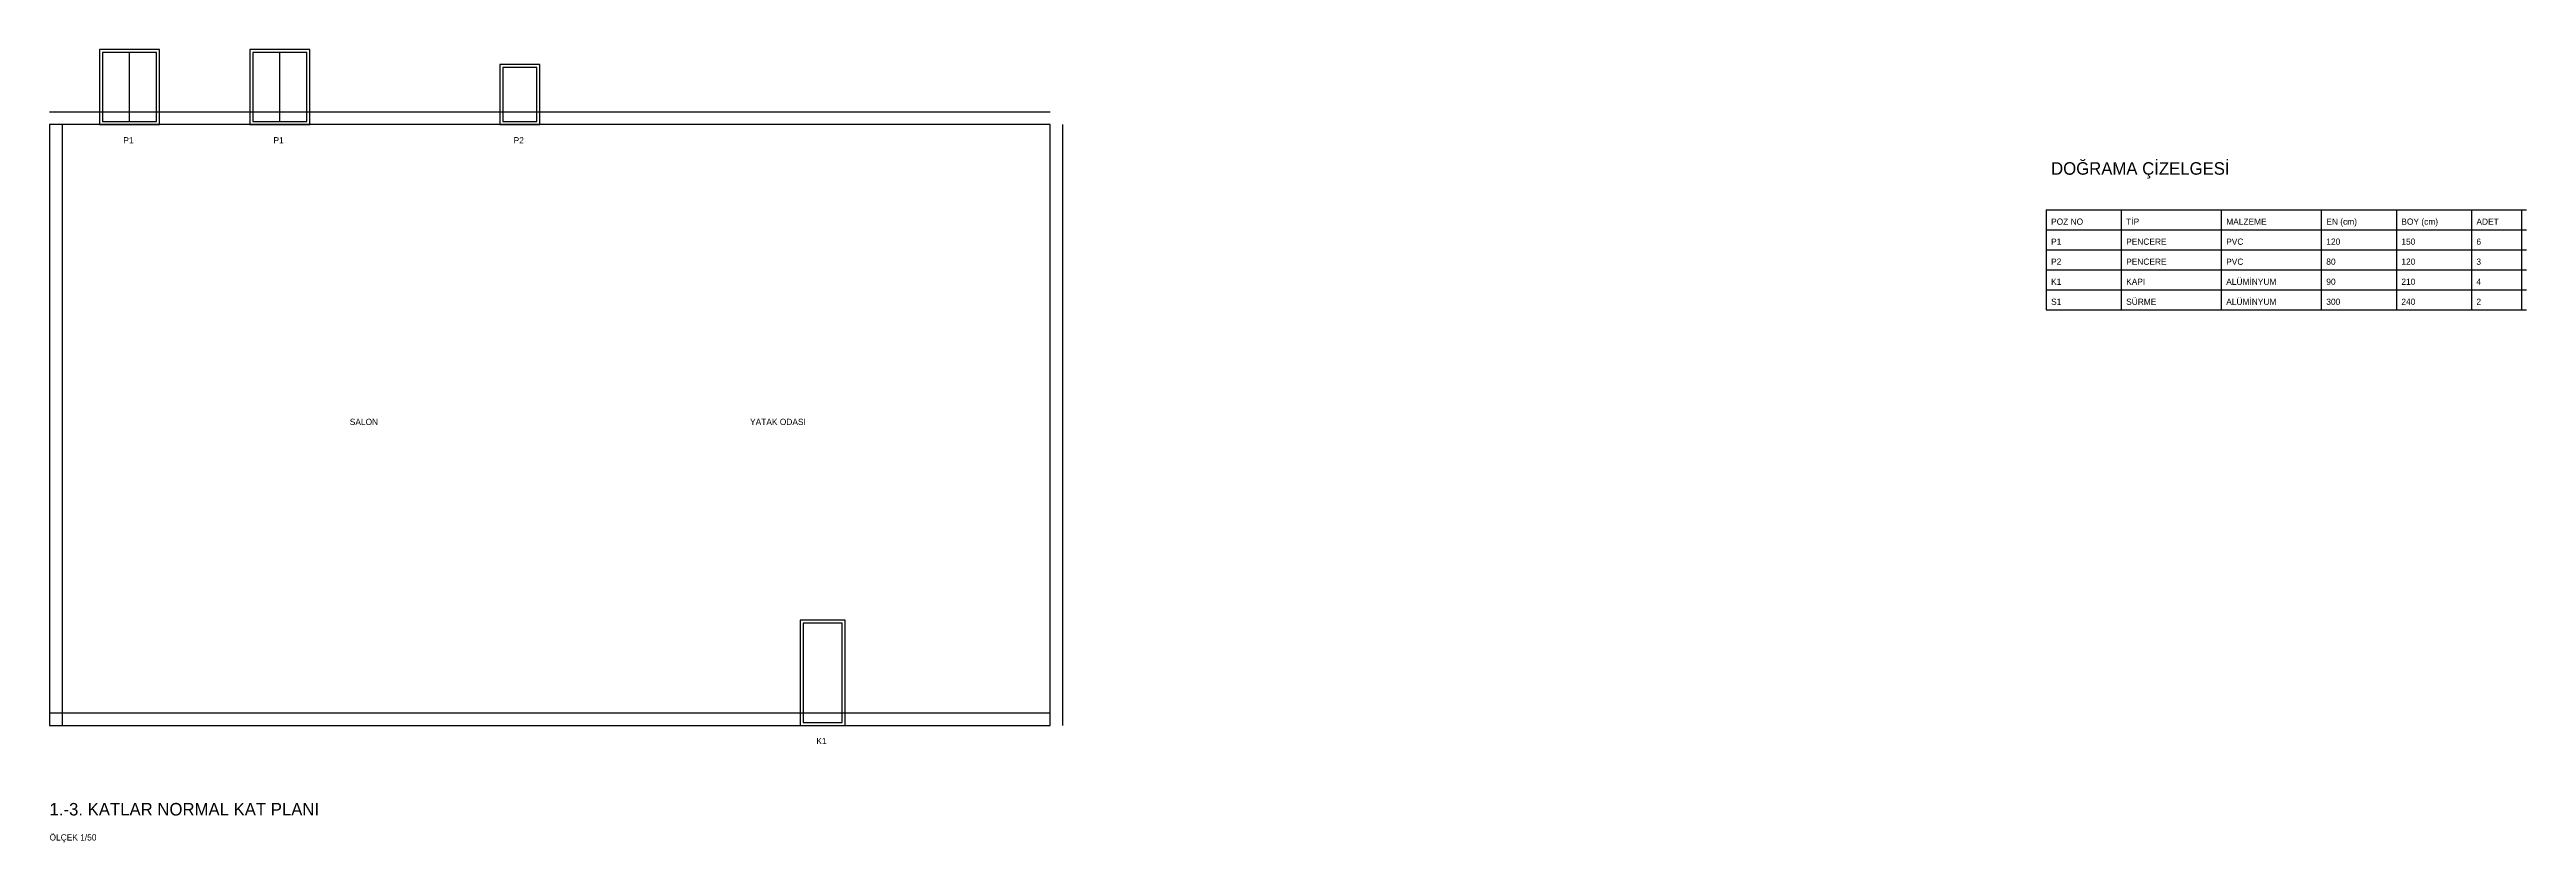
# Model space of a CAD drawing. Header units: millimetres. Extents: x 0 to 49500, y -2339 to 13500.
import ezdxf

# ---------------------------------------------------------------- set-up
doc = ezdxf.new("R2010")
doc.units = ezdxf.units.MM

# ---------------------------------------------------------------- blocks, each defined once
blk = doc.blocks.new('PVC_P1_1200x1500')
blk.add_line((600, 60), (600, 1440))
for points in [[(0, 0), (1200, 0), (1200, 1500), (0, 1500)], [(60, 60), (1140, 60), (1140, 1440), (60, 1440)]]:
    blk.add_lwpolyline(points, close=True)
blk = doc.blocks.new('PVC_P2_800x1200')
for points in [[(0, 0), (800, 0), (800, 1200), (0, 1200)], [(60, 60), (740, 60), (740, 1140), (60, 1140)]]:
    blk.add_lwpolyline(points, close=True)
blk = doc.blocks.new('ALU_K1_900x2100')
for points in [[(0, 0), (900, 0), (900, 2100), (0, 2100)], [(60, 60), (840, 60), (840, 2040), (60, 2040)]]:
    blk.add_lwpolyline(points, close=True)

msp = doc.modelspace()

# ---------------------------------------------------------------- linework, layer by layer
at = {"layer": 'DUVAR'}
for p, q in [((20000, 12250), (0, 12250)), ((20000, 12000), (0, 12000)), ((0, 12000), (0, 0)), ((250, 12000), (250, 0)), ((20000, 0), (20000, 12000)), ((20250, 0), (20250, 12000)), ((0, 250), (20000, 250)), ((0, 0), (20000, 0))]:
    msp.add_line(p, q, dxfattribs=at)
at = {"layer": 'TABLO'}
for p, q in [((39900, 10300), (49500, 10300)), ((39900, 10300), (39900, 8300)), ((39900, 9900), (49500, 9900)), ((41400, 10300), (41400, 8300)), ((43400, 10300), (43400, 8300)), ((45400, 10300), (45400, 8300)), ((46900, 10300), (46900, 8300)), ((48400, 10300), (48400, 8300)), ((49400, 10300), (49400, 8300)), ((39900, 9500), (49500, 9500)), ((39900, 9100), (49500, 9100)), ((39900, 8700), (49500, 8700)), ((39900, 8300), (49500, 8300))]:
    msp.add_line(p, q, dxfattribs=at)

# ---------------------------------------------------------------- block references
at = {"layer": 'DOGRAMA'}
for name, p in [('PVC_P1_1200x1500', (1000, 12000)), ('PVC_P1_1200x1500', (4000, 12000)), ('PVC_P2_800x1200', (9000, 12000)), ('ALU_K1_900x2100', (15000, 0))]:
    msp.add_blockref(name, p, dxfattribs=at)

# ---------------------------------------------------------------- texts
at = {"layer": 'PAFTA'}
for s, height, p in [('DOĞRAMA ÇİZELGESİ', 250, (40000, 11000)), ('1.-3. KATLAR NORMAL KAT PLANI', 250, (0, -1800)), ('ÖLÇEK 1/50', 125, (0, -2300))]:
    msp.add_text(s, height=height, dxfattribs=at).set_placement(p)
at = {"layer": 'POZ_NO'}
for s, p in [('P1', (1475, 11625)), ('P1', (4475, 11625)), ('P2', (9275, 11625)), ('K1', (15325, -375))]:
    msp.add_text(s, height=125, dxfattribs=at).set_placement(p)
at = {"layer": 'YAZI'}
for s, p in [('POZ NO', (40000, 10000)), ('TİP', (41500, 10000)), ('MALZEME', (43500, 10000)), ('EN (cm)', (45500, 10000)), ('BOY (cm)', (47000, 10000)), ('ADET', (48500, 10000)), ('P1', (40000, 9600)), ('PENCERE', (41500, 9600)), ('PVC', (43500, 9600)), ('120', (45500, 9600)), ('150', (47000, 9600)), ('6', (48500, 9600)), ('P2', (40000, 9200)), ('K1', (40000, 8800)), ('PENCERE', (41500, 9200)), ('KAPI', (41500, 8800)), ('ALÜMİNYUM', (43500, 8800)), ('PVC', (43500, 9200)), ('80', (45500, 9200)), ('90', (45500, 8800)), ('210', (47000, 8800)), ('120', (47000, 9200)), ('4', (48500, 8800)), ('3', (48500, 9200)), ('S1', (40000, 8400)), ('SÜRME', (41500, 8400)), ('ALÜMİNYUM', (43500, 8400)), ('300', (45500, 8400)), ('240', (47000, 8400)), ('2', (48500, 8400)), ('SALON', (6000, 6000)), ('YATAK ODASI', (14000, 6000))]:
    msp.add_text(s, height=125, dxfattribs=at).set_placement(p)

doc.saveas('drawing.dxf')
